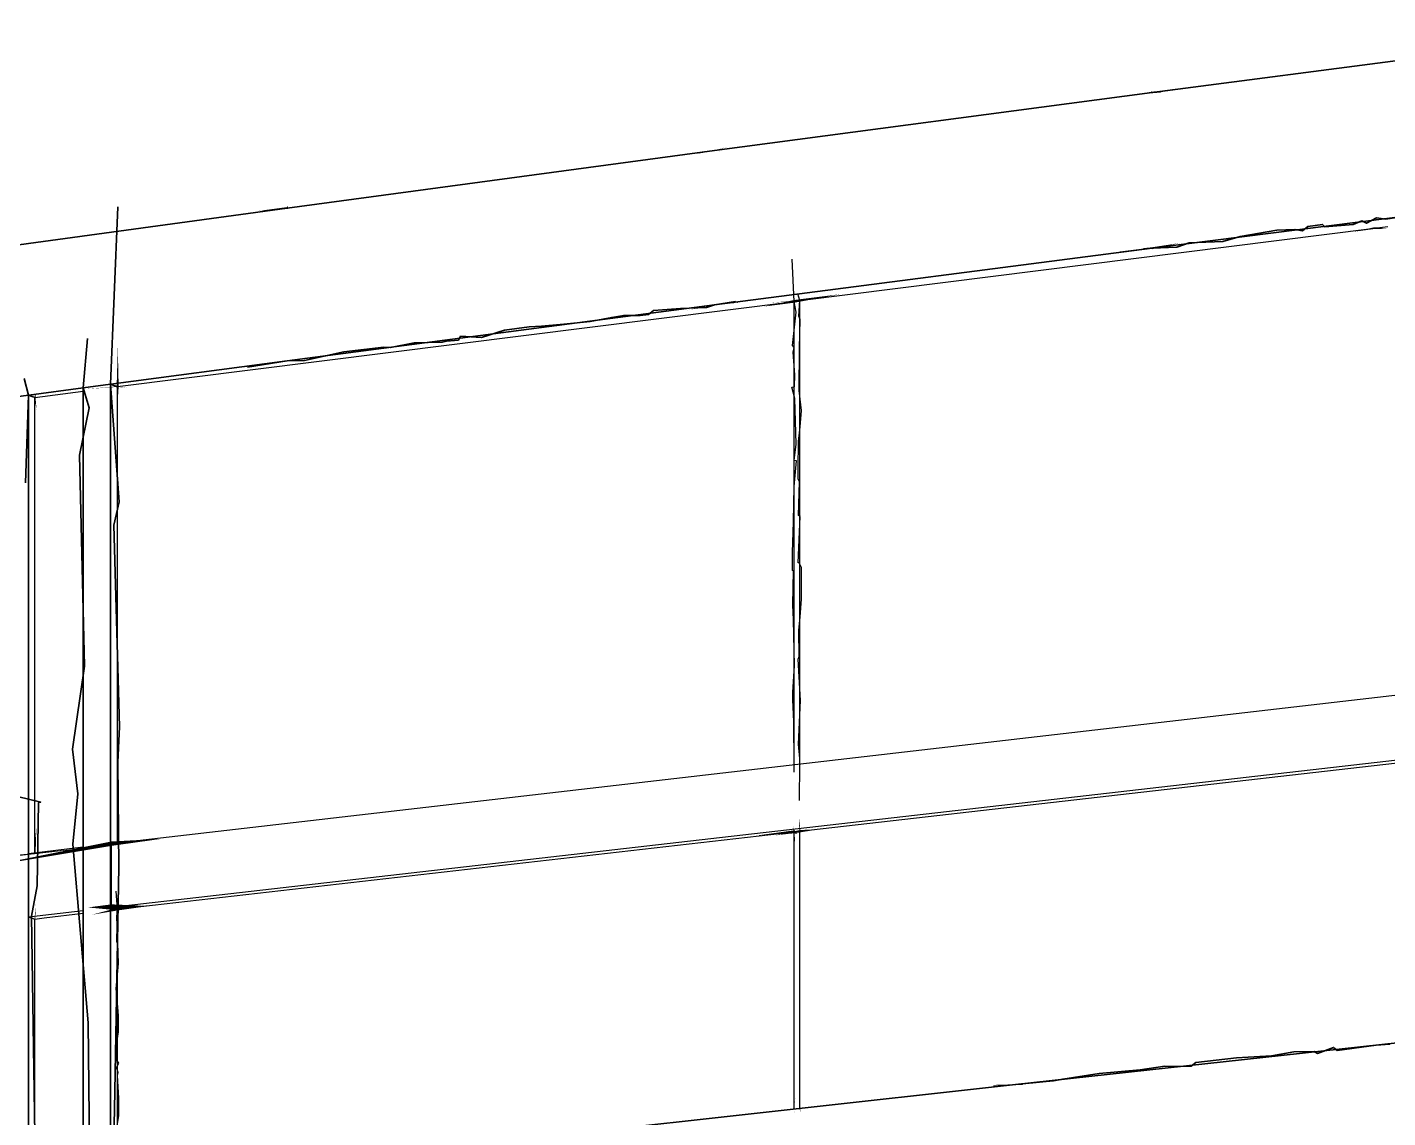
# Model space of a CAD drawing. Header units: inches. Extents: x -877 to 882, y -418 to 410.
# Drawn here: x 60.5 to 162.5, y 268.5 to 350.2 of the extents above; entities that cross this region are included whole.
import ezdxf

# ---------------------------------------------------------------- set-up
doc = ezdxf.new("R2010")
doc.units = ezdxf.units.IN
doc.header["$LTSCALE"] = 0.5
doc.header["$MEASUREMENT"] = 0
doc.layers.get('0').update_dxf_attribs({"lineweight": 18})
for name, color, linetype, lineweight in [('A-Glaz-Curt', 52, 'Continuous', 35), ('A-Glaz-Curt-Unit', 51, 'Continuous', 25), ('A-Wall', 113, 'Continuous', 35)]:
    doc.layers.add(name, color=color, linetype=linetype, lineweight=lineweight)

# ---------------------------------------------------------------- blocks, each defined once
blk = doc.blocks.new('*U12')
at = {"color": 7, "linetype": 'Continuous', "lineweight": -3}
for p, q in [((161.47, 335.18), (162.45, 335.3)), ((60.92, 322.53), (61.05, 322.48)), ((61.73, 283.49), (64.67, 283.85)), ((61.05, 283.41), (61.73, 283.49))]:
    blk.add_line(p, q, dxfattribs=at)
at = {"layer": 'A-Glaz-Curt', "color": 143, "linetype": 'Continuous', "lineweight": 35}
for p, q in [((144.79, 345.34), (178.38, 349.71)), ((111.99, 340.99), (144.79, 345.34)), ((79.96, 336.68), (111.99, 340.99)), ((144.79, 333.67), (178.38, 337.92)), ((48.7, 332.4), (79.96, 336.68)), ((111.99, 329.44), (144.79, 333.67)), ((79.96, 325.24), (111.99, 329.44)), ((66.74, 323.48), (79.96, 325.24)), ((64.67, 323.21), (66.72, 323.48)), ((66.72, -241.98), (66.72, 323.48)), ((66.72, 323.48), (67.25, 323.28)), ((58.53, 322.39), (60.57, 322.66)), ((60.57, -241.7), (60.57, 322.66)), ((60.57, 322.66), (60.91, 322.54)), ((60.59, 322.65), (64.67, 323.2)), ((64.67, -241.89), (64.67, 323.21)), ((134.32, 271), (169.41, 274.82)), ((100.09, 267.2), (134.32, 271))]:
    blk.add_line(p, q, dxfattribs=at)
at = {"layer": 'A-Glaz-Curt-Unit', "color": 141, "linetype": 'Continuous', "lineweight": 25}
for p, q in [((118.39, 329.75), (161.47, 335.18)), ((67.25, 323.3), (117.96, 329.69)), ((67.25, 289.12), (67.25, 323.3)), ((61.05, 322.48), (64.67, 322.97)), ((61.05, 288.37), (61.05, 322.48)), ((118.39, 289.99), (168.94, 295.77)), ((67.25, 284.15), (117.96, 289.94)), ((67.25, 263.48), (67.25, 284.15)), ((61.05, 262.77), (61.05, 283.41))]:
    blk.add_line(p, q, dxfattribs=at)
at = {"layer": 'A-Glaz-Curt-Unit', "color": 143, "linetype": 'Continuous', "lineweight": 25}
for p, q in [((117.96, 329.69), (118.39, 329.75)), ((117.96, 294.98), (117.96, 329.69)), ((118.39, 295.03), (118.39, 329.75)), ((66.8, 289.06), (279.93, 313.73)), ((66.8, 284.31), (168.94, 295.99)), ((117.96, 289.94), (118.39, 289.99)), ((117.96, 269.18), (117.96, 289.94)), ((118.39, 269.23), (118.39, 289.99)), ((60.57, 288.31), (64.67, 288.81)), ((64.67, 284.06), (64.67, 288.81)), ((64.67, 288.81), (64.67, 288.81)), ((66.8, 284.31), (66.8, 289.06)), ((60.57, 283.57), (60.57, 288.31)), ((60.57, 283.57), (64.67, 284.06)), ((60.57, 283.57), (61.05, 283.41)), ((64.67, 284.06), (64.67, 284.06)), ((66.8, 284.31), (67.25, 284.15))]:
    blk.add_line(p, q, dxfattribs=at)
blk = doc.blocks.new('New Napkin Sketch')
at = {"layer": 'A-Wall', "color": 7, "linetype": 'Continuous', "lineweight": -3}
for p, q in [((161.47, 335.18), (162.45, 335.3)), ((60.92, 322.53), (61.05, 322.48)), ((61.73, 283.49), (64.67, 283.85)), ((61.05, 283.41), (61.73, 283.49))]:
    blk.add_line(p, q, dxfattribs=at)
at = {"layer": 'A-Wall', "color": 143, "linetype": 'Continuous', "lineweight": 25}
for p, q in [((117.96, 329.69), (118.39, 329.75)), ((117.96, 289.94), (118.39, 289.99)), ((60.57, 288.31), (64.67, 288.81)), ((64.67, 284.06), (64.67, 288.81)), ((64.67, 288.81), (64.67, 288.81)), ((66.8, 284.31), (66.8, 289.06)), ((60.57, 283.57), (60.57, 288.31)), ((60.57, 283.57), (64.67, 284.06)), ((60.57, 283.57), (61.05, 283.41)), ((64.67, 284.06), (64.67, 284.06)), ((66.8, 284.31), (67.25, 284.15))]:
    blk.add_line(p, q, dxfattribs=at)
at = {"layer": 'A-Wall', "color": 143, "linetype": 'Continuous', "lineweight": 35}
for p, q in [((66.74, 323.48), (79.96, 325.24)), ((64.67, 323.21), (66.72, 323.48)), ((66.72, 323.48), (67.25, 323.28)), ((58.53, 322.39), (60.57, 322.66)), ((60.57, 322.66), (60.91, 322.54)), ((60.59, 322.65), (64.67, 323.2))]:
    blk.add_line(p, q, dxfattribs=at)
at = {"layer": 'A-Wall', "color": 141, "linetype": 'Continuous', "lineweight": 25}
blk.add_line((61.05, 322.48), (64.67, 322.97), dxfattribs=at)
at = {"layer": 'A-Wall', "color": 143, "linetype": 'Continuous', "lineweight": 35, "extrusion": (0, 0, -1)}
for points in [[(-143.68, 345.22, 0, 0.12, 0), (-144.79, 345.34, 0.12, 0, 0), (-148.1, 345.72, 0, 0, 0), (-150.59, 346.1, 0, 0, 0), (-151.96, 346.3, 0, 0, 0), (-153.91, 346.68, 0, 0, 0), (-155.08, 346.55, 0, 0, 0), (-155.7, 346.73, 0, 0, 0), (-158.48, 347.27, 0, 0, 0), (-158.67, 347.09, 0, 0, 0), (-159.78, 347.45, 0, 0, 0), (-163.14, 347.78, 0, 0, 0), (-164.71, 348.06, 0, 0, 0), (-167.4, 348.13, 0, 0, 0), (-169.4, 348.57, 0, 0, 0), (-170.78, 348.66, 0, 0, 0), (-173.01, 349.08, 0, 0, 0), (-175.74, 349.26, 0, 0, 0), (-176.87, 349.5, 0, 0.0646, 0), (-178.38, 349.71, 0.0646, 0, 0), (-181.1, 350.23, 0, 0, 0)], [(-108.77, 340.51, 0, 0.0112, 0), (-111.99, 340.99, 0.0112, 0, 0), (-112.42, 340.93, 0, 0, 0), (-114.49, 341.45, 0, 0, 0), (-115.86, 341.41, 0, 0, 0), (-118.49, 341.7, 0, 0, 0), (-121.26, 342.22, 0, 0, 0), (-124.23, 342.65, 0, 0, 0), (-125.25, 342.74, 0, 0, 0), (-128.1, 343.09, 0, 0, 0), (-128.61, 343.28, 0, 0, 0), (-131.45, 343.7, 0, 0, 0), (-132.17, 343.72, 0, 0, 0), (-134.81, 343.9, 0, 0, 0), (-136.81, 344.21, 0, 0, 0), (-139.3, 344.6, 0, 0, 0), (-141.04, 344.96, 0, 0, 0), (-143.2, 345.13, 0, 0, 0), (-143.22, 345.03, 0, 0, 0), (-144.71, 345.44, 0, 0.114, 0), (-144.79, 345.34, 0.114, 0, 0), (-145.64, 345.35, 0, 0, 0)], [(-77.21, 336.32, 0, 0.00381, 0), (-79.96, 336.68, 0.00381, 0, 0), (-82.06, 336.97, 0, 0, 0), (-84.69, 337.19, 0, 0, 0), (-87.19, 337.54, 0, 0, 0), (-87.97, 337.74, 0, 0, 0), (-89.79, 338.08, 0, 0, 0), (-92.95, 338.52, 0, 0, 0), (-95.84, 338.95, 0, 0, 0), (-98.05, 339.22, 0, 0, 0), (-101.22, 339.43, 0, 0, 0), (-101.63, 339.44, 0, 0, 0), (-103.85, 339.99, 0, 0, 0), (-106.75, 340.3, 0, 0, 0), (-109.81, 340.6, 0, 0, 0), (-110.48, 340.7, 0, 0.0299, 0), (-111.99, 340.99, 0.0299, 0, 0), (-113.07, 341.3, 0, 0, 0)], [(-47.86, 332.2, 0, 0.0983, 0), (-48.7, 332.4, 0.0983, 0, 0), (-51.17, 332.64, 0, 0, 0), (-51.22, 332.65, 0, 0, 0), (-53.36, 333.14, 0, 0, 0), (-56.18, 333.31, 0, 0, 0), (-59.11, 333.94, 0, 0, 0), (-61.21, 334.08, 0, 0, 0), (-61.24, 334.22, 0, 0, 0), (-63.27, 334.26, 0, 0, 0), (-66.12, 334.93, 0, 0, 0), (-67.72, 334.9, 0, 0, 0), (-67.92, 335.03, 0, 0, 0), (-70.7, 335.4, 0, 0, 0), (-72.77, 335.81, 0, 0, 0), (-74.75, 335.94, 0, 0, 0), (-77.78, 336.46, 0, 0.139, 0), (-79.96, 336.68, 0.139, 0, 0), (-80.01, 336.83, 0, 0, 0)], [(-109.9, 329.01, 0, 0.0433, 0), (-111.99, 329.44, 0.0433, 0, 0), (-113.85, 329.59, 0, 0, 0), (-116.83, 330.14, 0, 0, 0), (-117.99, 330.21, 0, 0, 0), (-121.12, 330.74, 0, 0, 0), (-123.41, 330.93, 0, 0, 0), (-125.25, 331.22, 0, 0, 0), (-126.14, 331.17, 0, 0, 0), (-126.71, 331.38, 0, 0, 0), (-127.76, 331.39, 0, 0, 0), (-129.6, 331.8, 0, 0, 0), (-131.92, 332.12, 0, 0, 0), (-133.51, 332.24, 0, 0, 0), (-134.37, 332.19, 0, 0, 0), (-134.42, 332.32, 0, 0, 0), (-135.41, 332.36, 0, 0, 0), (-138.18, 332.87, 0, 0, 0), (-140.96, 333.15, 0, 0, 0), (-144, 333.66, 0, 0.142, 0), (-144.79, 333.67, 0.142, 0, 0), (-146.89, 334.06, 0, 0, 0)], [(-108.53, 268.14, 0, 0, 0), (-110.5, 268.48, 0, 0, 0), (-112.72, 268.75, 0, 0, 0), (-112.78, 268.7, 0, 0, 0), (-114.88, 268.76, 0, 0, 0), (-117.49, 269.29, 0, 0, 0), (-118.08, 269.33, 0, 0, 0), (-121.5, 269.66, 0, 0, 0), (-121.61, 269.42, 0, 0, 0), (-124.41, 269.76, 0, 0, 0), (-126.47, 270.15, 0, 0, 0), (-127.27, 270.09, 0, 0, 0), (-128.84, 270.29, 0, 0, 0), (-130.92, 270.74, 0, 0, 0), (-131.56, 270.79, 0, 0, 0), (-132.99, 270.99, 0, 0.0397, 0), (-134.32, 271, 0.0397, 0, 0), (-135.59, 270.97, 0, 0, 0)]]:
    blk.add_lwpolyline(points, format="xyseb", dxfattribs=at)
for points in [[(-142.39, 333.37), (-144.79, 333.67), (-146.63, 333.76), (-147.56, 334.07), (-150.1, 334.18), (-151.4, 334.54), (-154.14, 335.02), (-155.49, 335.08), (-156.07, 334.97), (-156.46, 335.29), (-157.57, 335.45), (-157.73, 335.27), (-159.85, 335.45), (-160.52, 335.73), (-160.86, 335.54), (-161.6, 335.95), (-162.31, 335.85), (-165.03, 336.28)], [(-66.53, 96.97), (-66.82, 113.31), (-67.42, 124.18), (-66.91, 128.5), (-66.29, 138.4), (-67.09, 148.07), (-67.11, 165.41), (-66.52, 174.59), (-65.9, 183.61), (-66.07, 193.74), (-66.6, 212.58), (-66.76, 223.45), (-66.76, 241.73), (-67.48, 257.97), (-66.84, 260.45), (-67.03, 270.48), (-67.35, 287.35), (-67.26, 295.17), (-67.39, 297.82), (-66.96, 312.91), (-67.36, 314.67), (-66.72, 323.48), (-67.26, 336.77)], [(-76.97, 324.76), (-79.96, 325.24), (-81.25, 325.27), (-84.2, 325.9), (-87.2, 326.26), (-87.71, 326.23), (-89.48, 326.57), (-91.58, 326.63), (-91.91, 326.71), (-92.79, 326.78), (-92.96, 327.07), (-94.52, 326.99), (-96.25, 327.53), (-98.09, 327.77), (-99.02, 327.83), (-100.7, 327.97), (-102.66, 328.18), (-104.29, 328.48), (-105.19, 328.63), (-106.42, 328.63), (-107.04, 328.71), (-107.42, 329), (-109.45, 329.15), (-111.39, 329.22), (-111.99, 329.44), (-113.56, 329.67)], [(-65.24, 256.78), (-65.05, 275.63), (-63.89, 289.03), (-64.27, 292.79), (-63.87, 296.13), (-64.77, 302.35), (-64.38, 318.17), (-65.11, 321.72), (-64.67, 323.21), (-64.98, 326.91)], [(-59.65, 250.01), (-60.85, 253.22), (-61.03, 256.2), (-60.84, 258.83), (-61.07, 265.61), (-60.8, 283.62), (-61.21, 285.91), (-61.32, 292.13), (-61.49, 292.17), (-59.74, 292.59)], [(-60.33, 316.1), (-60.57, 322.66), (-60.24, 323.91)], [(-132.91, 270.9), (-134.32, 271), (-136.86, 271.23), (-137.4, 271.29), (-138.09, 271.42), (-140.83, 271.83), (-143.9, 272.11), (-145.74, 272.4), (-146, 272.36), (-147.71, 272.4), (-148.06, 272.66), (-151.12, 273.01), (-153.74, 273.17), (-155.41, 273.45), (-156.93, 273.49), (-157.18, 273.34), (-158.39, 273.79), (-158.65, 273.56), (-161.58, 273.97), (-162.62, 274.03)]]:
    blk.add_lwpolyline(points, dxfattribs=at)
at = {"layer": 'A-Wall', "color": 141, "linetype": 'Continuous', "lineweight": 25, "extrusion": (0, 0, -1)}
for points in [[(-116.07, 329.58, 0, 0.0486, 0), (-118.39, 329.75, 0.0486, 0, 0), (-119.46, 329.93, 0, 0, 0), (-122.19, 330.29, 0, 0, 0), (-124.87, 330.76, 0, 0, 0), (-128.27, 331.16, 0, 0, 0), (-128.63, 330.91, 0, 0, 0), (-131.7, 331.62, 0, 0, 0), (-135.61, 331.73, 0, 0, 0), (-137.33, 332.26, 0, 0, 0), (-137.76, 332.11, 0, 0, 0), (-138.6, 332.12, 0, 0, 0), (-141.88, 332.72, 0, 0, 0), (-144.62, 333.05, 0, 0, 0), (-148.33, 333.4, 0, 0, 0), (-150.25, 333.64, 0, 0, 0), (-154.1, 334.19, 0, 0, 0), (-156.04, 334.69, 0, 0, 0), (-159.95, 334.91, 0, 0.13, 0), (-161.47, 335.18, 0.13, 0, 0), (-162.5, 335.13, 0, 0, 0)], [(-64.47, 323.09, 0, 0.0341, 0), (-67.25, 323.3, 0.0341, 0, 0), (-68.01, 323.2, 0, 0, 0), (-71.83, 323.72, 0, 0, 0), (-73.48, 324.04, 0, 0, 0), (-76.66, 324.3, 0, 0, 0), (-77.03, 324.61, 0, 0, 0), (-80.84, 325.02, 0, 0, 0), (-81.59, 325.21, 0, 0, 0), (-83.96, 325.51, 0, 0, 0), (-86.91, 325.61, 0, 0, 0), (-88.98, 325.83, 0, 0, 0), (-93.93, 326.68, 0, 0, 0), (-96.83, 327.23, 0, 0, 0), (-99.39, 327.37, 0, 0, 0), (-103.05, 327.67, 0, 0, 0), (-104.39, 328.16, 0, 0, 0), (-105.68, 328.1, 0, 0, 0), (-106.35, 328, 0, 0, 0), (-109.09, 328.43, 0, 0, 0), (-111.33, 328.75, 0, 0, 0), (-115.69, 329.3, 0, 0.2, 0), (-117.96, 329.69, 0.2, 0, 0), (-121.46, 330.23, 0, 0, 0)], [(-67.3, 288.61, 0, 0.0838, 0), (-67.25, 289.12, 0.0838, 0, 0), (-67.2, 291.66, 0, 0, 0), (-67.13, 294.82, 0, 0, 0), (-67.25, 295.28, 0, 0, 0), (-67.39, 298.43, 0, 0, 0), (-67.36, 301.16, 0, 0, 0), (-67.34, 302.6, 0, 0, 0), (-67.42, 304.9, 0, 0, 0), (-67.19, 307, 0, 0, 0), (-67.1, 307.22, 0, 0, 0), (-67.14, 308.64, 0, 0, 0), (-67.31, 309.05, 0, 0, 0), (-67.1, 311.86, 0, 0, 0), (-67.34, 313.4, 0, 0, 0), (-67.34, 315.64, 0, 0, 0), (-67.38, 318.72, 0, 0, 0), (-67.1, 321.8, 0, 0, 0), (-67.24, 321.98, 0, 0.152, 0), (-67.25, 323.3, 0.152, 0, 0), (-67.26, 326.32, 0, 0, 0)], [(-61.05, 288.23, 0, 0.107, 0), (-61.05, 288.37, 0.107, 0, 0), (-61.16, 290.41, 0, 0, 0), (-61.09, 291.38, 0, 0, 0), (-61.04, 293.26, 0, 0, 0), (-61.16, 296.56, 0, 0, 0), (-61.11, 297.98, 0, 0, 0), (-61.03, 299.63, 0, 0, 0), (-61.15, 300.94, 0, 0, 0), (-61.22, 304.07, 0, 0, 0), (-61.12, 305.13, 0, 0, 0), (-61.18, 305.69, 0, 0, 0), (-61.07, 308.63, 0, 0, 0), (-60.96, 311.3, 0, 0, 0), (-60.92, 312.96, 0, 0, 0), (-61.11, 315.54, 0, 0, 0), (-61.03, 317.35, 0, 0, 0), (-61.1, 320.12, 0, 0, 0), (-61.17, 321.58, 0, 0.0918, 0), (-61.05, 322.48, 0.0918, 0, 0), (-61.09, 322.86, 0, 0, 0)], [(-116.5, 289.67, 0, 0.175, 0), (-118.39, 289.99, 0.175, 0, 0), (-119.91, 290.15, 0, 0, 0), (-122.41, 290.24, 0, 0, 0), (-122.83, 290.72, 0, 0, 0), (-125.9, 290.73, 0, 0, 0), (-126.65, 291.07, 0, 0, 0), (-131.03, 291.59, 0, 0, 0), (-133.94, 291.98, 0, 0, 0), (-135.1, 291.7, 0, 0, 0), (-136.41, 291.89, 0, 0, 0), (-137.55, 292.4, 0, 0, 0), (-142.26, 292.88, 0, 0, 0), (-145.7, 293.05, 0, 0, 0), (-147.67, 293.2, 0, 0, 0), (-152.22, 293.82, 0, 0, 0), (-154.01, 293.98, 0, 0, 0), (-157.88, 294.59, 0, 0, 0), (-162.1, 295.18, 0, 0, 0), (-163.07, 295.05, 0, 0, 0), (-165.25, 295.21, 0, 0.0815, 0), (-168.94, 295.77, 0.0815, 0, 0), (-171.91, 296.07, 0, 0, 0)], [(-65.3, 283.73, 0, 0.188, 0), (-67.25, 284.15, 0.188, 0, 0), (-70.57, 284.53, 0, 0, 0), (-71.55, 284.77, 0, 0, 0), (-74.63, 285.09, 0, 0, 0), (-76.64, 285.14, 0, 0, 0), (-76.93, 285.21, 0, 0, 0), (-80.81, 285.61, 0, 0, 0), (-84.62, 286.25, 0, 0, 0), (-88.78, 286.71, 0, 0, 0), (-91.45, 287.14, 0, 0, 0), (-94.62, 287.37, 0, 0, 0), (-95.39, 287.24, 0, 0, 0), (-98.7, 287.58, 0, 0, 0), (-99.91, 287.65, 0, 0, 0), (-102.17, 287.92, 0, 0, 0), (-103.9, 288.53, 0, 0, 0), (-105.57, 288.31, 0, 0, 0), (-108.87, 288.87, 0, 0, 0), (-113.59, 289.32, 0, 0, 0), (-115.22, 289.68, 0, 0.224, 0), (-117.96, 289.94, 0.224, 0, 0), (-118.2, 289.78, 0, 0, 0)], [(-60.98, 260.75, 0, 0.0721, 0), (-61.05, 262.77, 0.0721, 0, 0), (-61.15, 264.28, 0, 0, 0), (-61.09, 265.39, 0, 0, 0), (-61.04, 265.44, 0, 0, 0), (-61.09, 265.86, 0, 0, 0), (-61.13, 267.62, 0, 0, 0), (-61.12, 268.71, 0, 0, 0), (-61.11, 270.64, 0, 0, 0), (-61.12, 270.7, 0, 0, 0), (-60.97, 270.71, 0, 0, 0), (-60.99, 272.59, 0, 0, 0), (-61.05, 272.69, 0, 0, 0), (-60.97, 274.68, 0, 0, 0), (-61.07, 275.45, 0, 0, 0), (-61.06, 276.99, 0, 0, 0), (-61.15, 278.3, 0, 0, 0), (-61.08, 280.28, 0, 0, 0), (-61.02, 280.97, 0, 0, 0), (-61, 281.31, 0, 0, 0), (-61.06, 282.95, 0, 0.0595, 0), (-61.05, 283.41, 0.0595, 0, 0), (-61.12, 284.53, 0, 0, 0)]]:
    blk.add_lwpolyline(points, format="xyseb", dxfattribs=at)
at = {"layer": 'A-Wall', "color": 143, "linetype": 'Continuous', "lineweight": 25, "extrusion": (0, 0, -1)}
for points in [[(-117.95, 294.42), (-117.96, 294.98), (-117.93, 298.22), (-117.86, 299.83), (-117.86, 300.39), (-117.99, 302.41), (-117.91, 305.82), (-117.86, 306.95), (-117.92, 309.51), (-117.84, 309.53), (-117.83, 310.87), (-117.91, 313.18), (-117.95, 315.82), (-118.13, 317.74), (-117.96, 317.76), (-118.12, 318.98), (-118.01, 322.42), (-117.79, 323.25), (-117.98, 323.28), (-118.02, 324.19), (-117.89, 325.89), (-117.97, 326.24), (-117.84, 326.37), (-118.1, 328.88), (-117.96, 329.69), (-117.8, 332.86)], [(-118.37, 292.3), (-118.39, 295.03), (-118.38, 295.45), (-118.29, 296.52), (-118.44, 299.79), (-118.27, 302.89), (-118.34, 303.08), (-118.32, 305.02), (-118.4, 306.06), (-118.52, 307.37), (-118.51, 309.75), (-118.34, 310.09), (-118.26, 310.11), (-118.41, 313.57), (-118.29, 313.64), (-118.36, 316.16), (-118.27, 316.4), (-118.26, 317.13), (-118.29, 319.18), (-118.42, 320.28), (-118.51, 321.51), (-118.34, 323.02), (-118.37, 326.16), (-118.41, 328.33), (-118.32, 328.58), (-118.39, 329.75), (-118.23, 330.25)]]:
    blk.add_lwpolyline(points, dxfattribs=at)
for points in [[(-57.09, 287.28, 0, 0.323, 0), (-66.8, 289.06, 0.323, 0, 0), (-70.54, 289.42, 0, 0, 0), (-73.27, 289.43, 0, 0, 0), (-88.65, 290.7, 0, 0, 0), (-99.23, 292.86, 0, 0, 0), (-116.26, 295.66, 0, 0, 0), (-132.7, 296.9, 0, 0, 0), (-140.77, 298.35, 0, 0, 0), (-159.32, 299.55, 0, 0, 0), (-169.4, 300.07, 0, 0, 0), (-183.18, 301.89, 0, 0, 0), (-188.64, 303.34, 0, 0, 0), (-190.28, 303.79, 0, 0, 0), (-209.12, 305.52, 0, 0, 0), (-212.21, 306.51, 0, 0, 0), (-222.8, 307.55, 0, 0, 0), (-226.99, 308.23, 0, 0, 0), (-244.13, 310.54, 0, 0, 0), (-249.88, 310.18, 0, 0, 0), (-264.8, 312.39, 0, 0, 0), (-276.82, 312.81, 0, 0.196, 0), (-279.93, 313.73, 0.196, 0, 0), (-293.61, 315.29, 0, 0, 0)], [(-65.02, 284.28, 0, 0.402, 0), (-66.8, 284.31, 0.402, 0, 0), (-69.09, 284.41, 0, 0, 0), (-73, 284.61, 0, 0, 0), (-81.87, 285.57, 0, 0, 0), (-89.94, 286.51, 0, 0, 0), (-91.93, 287.6, 0, 0, 0), (-101.96, 288.11, 0, 0, 0), (-104.03, 288.1, 0, 0, 0), (-112.99, 289.43, 0, 0, 0), (-116.14, 290.41, 0, 0, 0), (-117.29, 290.56, 0, 0, 0), (-120.58, 289.99, 0, 0, 0), (-126.02, 290.86, 0, 0, 0), (-135.94, 292.53, 0, 0, 0), (-146.11, 293.79, 0, 0, 0), (-154, 294.56, 0, 0, 0), (-158.2, 294.89, 0, 0, 0), (-167.79, 295.81, 0, 0, 0), (-167.98, 296.3, 0, 0.495, 0), (-168.94, 295.99, 0.495, 0, 0), (-175.32, 296.34, 0, 0, 0)], [(-118.41, 268.97, 0, 0.0624, 0), (-118.39, 269.23, 0.0624, 0, 0), (-118.41, 269.93, 0, 0, 0), (-118.3, 270.77, 0, 0, 0), (-118.34, 272.13, 0, 0, 0), (-118.44, 273.48, 0, 0, 0), (-118.42, 274.18, 0, 0, 0), (-118.33, 274.45, 0, 0, 0), (-118.44, 274.61, 0, 0, 0), (-118.33, 275.83, 0, 0, 0), (-118.46, 277.54, 0, 0, 0), (-118.46, 277.9, 0, 0, 0), (-118.47, 278.64, 0, 0, 0), (-118.45, 280.25, 0, 0, 0), (-118.45, 281.64, 0, 0, 0), (-118.36, 283.29, 0, 0, 0), (-118.44, 285.09, 0, 0, 0), (-118.42, 286.28, 0, 0, 0), (-118.31, 287.83, 0, 0, 0), (-118.33, 289.17, 0, 0.0887, 0), (-118.39, 289.99, 0.0887, 0, 0), (-118.31, 291.08, 0, 0, 0)], [(-118.01, 268.71, 0, 0.00959, 0), (-117.96, 269.18, 0.00959, 0, 0), (-118.06, 270.25, 0, 0, 0), (-117.96, 270.35, 0, 0, 0), (-117.9, 271.64, 0, 0, 0), (-118.06, 272.22, 0, 0, 0), (-118.05, 272.29, 0, 0, 0), (-118.01, 274.11, 0, 0, 0), (-117.91, 274.72, 0, 0, 0), (-117.96, 274.8, 0, 0, 0), (-117.95, 276.09, 0, 0, 0), (-117.97, 278.16, 0, 0, 0), (-117.96, 279.83, 0, 0, 0), (-117.92, 281.89, 0, 0, 0), (-118.01, 283.5, 0, 0, 0), (-117.94, 284.11, 0, 0, 0), (-117.88, 284.94, 0, 0, 0), (-117.99, 286.86, 0, 0, 0), (-117.95, 288.93, 0, 0, 0), (-117.89, 288.99, 0, 0, 0), (-118.02, 289.13, 0, 0.0779, 0), (-117.96, 289.94, 0.0779, 0, 0), (-117.88, 290.35, 0, 0, 0)], [(-58.48, 288.04, 0.115, 0, 0), (-67.21, 288.98, 0, 0, 0)]]:
    blk.add_lwpolyline(points, format="xyseb", dxfattribs=at)
at = {"layer": 'A-Wall', "color": 141, "linetype": 'Continuous', "lineweight": 25, "extrusion": (0, 0, -1)}
blk.add_lwpolyline([(-67.17, 267.65), (-67.35, 268.67), (-67.34, 269.99), (-67.23, 271.7), (-67.28, 271.92), (-67.17, 272.28), (-67.35, 272.6), (-67.19, 272.84), (-67.17, 273.96), (-67.31, 274.97), (-67.31, 276.15), (-67.22, 277.43), (-67.15, 278.17), (-67.31, 280.09), (-67.27, 281.64), (-67.21, 281.66), (-67.18, 281.69), (-67.21, 282.95), (-67.2, 283.58), (-67.25, 284.15), (-67.15, 285.51)], dxfattribs=at)

msp = doc.modelspace()

# ---------------------------------------------------------------- block references
msp.add_blockref('New Napkin Sketch', (0, 0))
at = {"color": 7, "linetype": 'Continuous', "lineweight": -3}
msp.add_blockref('*U12', (0, 0), dxfattribs=at)

doc.saveas('drawing.dxf')
